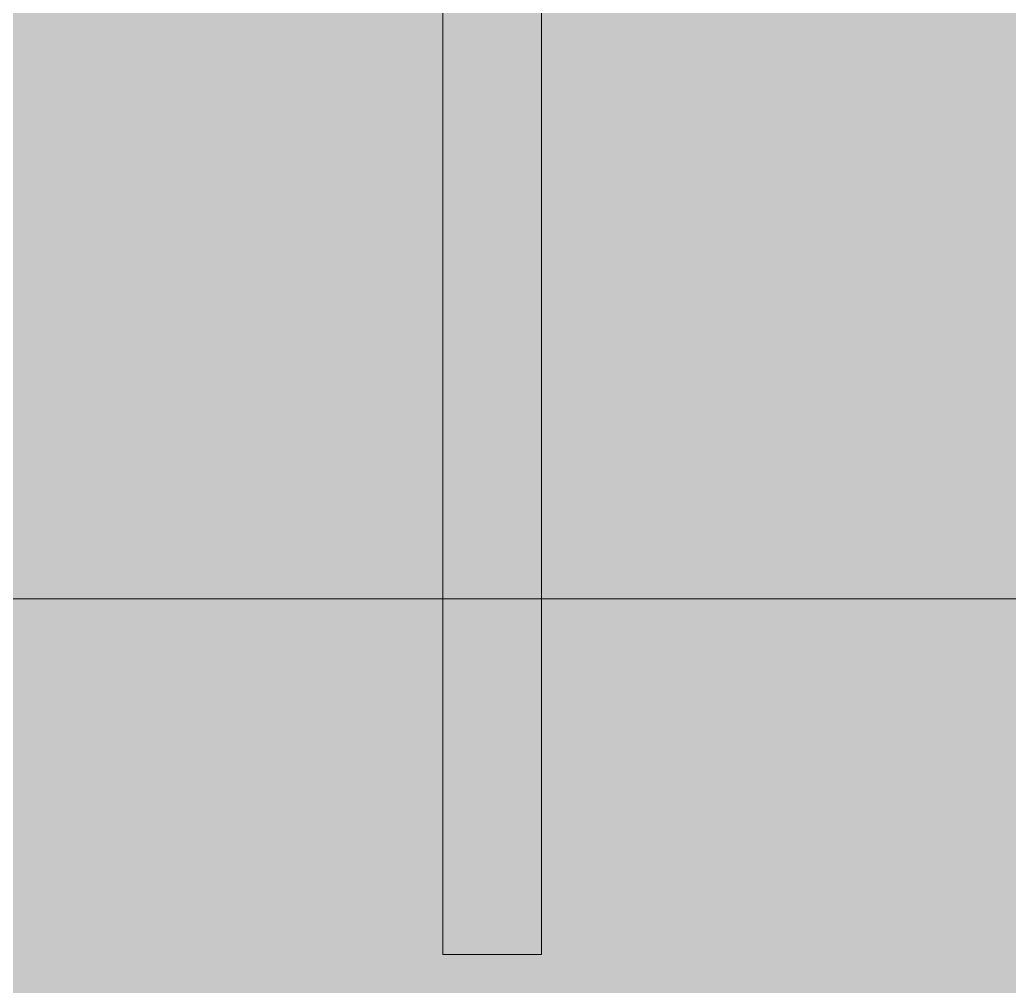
# Model space of a CAD drawing. Header units: millimetres. Extents: x 855 to 55508, y -2517 to 10900.
# Drawn here: x 27914.1 to 28114.7, y 251.5 to 447.4 of the extents above; entities that cross this region are included whole.
import ezdxf

# ---------------------------------------------------------------- set-up
doc = ezdxf.new("R2010")
doc.units = ezdxf.units.MM
doc.layers.add('I-FURN-2', color=7, linetype='Continuous', lineweight=9, true_color=0x929daf)
doc.layers.add('I-FURN-6', color=7, linetype='Continuous', lineweight=9, true_color=0xc0c0c0)
doc.layers.add('I-FURN-5', color=7, linetype='Continuous', lineweight=9, true_color=0x677d9f, transparency=0.7)
doc.layers.add('I-WALL', color=7, linetype='Continuous', lineweight=9)

# ---------------------------------------------------------------- blocks, each defined once
blk = doc.blocks.new('Bed - Small Sizes - 1_118-25585773-Развертка 1_68-2')
at = {"layer": 'I-FURN-5'}
h = blk.add_hatch(color=256, dxfattribs=at)
h.paths.add_polyline_path([(-9081.61, 330), (-8917.63, 330), (-8917.63, 600), (-9176.32, 600), (-9176.32, 348.53), (-9170.88, 330), (-9121.23, 330)])
h.paths.add_polyline_path([(-8490.23, 330), (-8397.66, 330), (-8219.29, 600), (-8517.63, 600), (-8517.63, 330)])
h.paths.add_polyline_path([(-8897.63, 330), (-8737.63, 330), (-8737.63, 600), (-8897.63, 600), (-8897.63, 482.73)])
h.paths.add_polyline_path([(-8717.63, 330), (-8537.63, 330), (-8537.63, 600), (-8717.63, 600), (-8717.63, 482.73)])
h = blk.add_hatch(color=256, dxfattribs=at)
h.paths.add_polyline_path([(-8897.63, 330), (-8897.63, 600), (-8917.63, 600), (-8917.63, 330), (-8901.52, 330)])
h.paths.add_polyline_path([(-8737.63, 330), (-8717.63, 330), (-8717.63, 600), (-8737.63, 600), (-8737.63, 482.73)])
h.paths.add_polyline_path([(-8517.63, 330), (-8517.63, 600), (-8537.63, 600), (-8537.63, 330), (-8521.52, 330)])
blk.add_hatch(color=256, dxfattribs=at).paths.add_polyline_path([(-9024.9, 80), (-8562.81, 80), (-8397.66, 330), (-8517.63, 330), (-8517.63, 257.92), (-8537.63, 257.92), (-8537.63, 330), (-8717.63, 330), (-8717.63, 257.92), (-8737.63, 257.92), (-8737.63, 330), (-8897.63, 330), (-8897.63, 257.92), (-8917.63, 257.92), (-8917.63, 330), (-9170.88, 330), (-9155.96, 279.19), (-9109.23, 103.14), (-9102.69, 80), (-9031.1, 80)])
h = blk.add_hatch(color=256, dxfattribs=at)
h.paths.add_polyline_path([(-8517.63, 257.92), (-8517.63, 330), (-8537.63, 330), (-8537.63, 257.92)])
h.paths.add_polyline_path([(-8737.63, 257.92), (-8717.63, 257.92), (-8717.63, 330), (-8737.63, 330), (-8737.63, 308.51)])
h.paths.add_polyline_path([(-8917.63, 257.92), (-8897.63, 257.92), (-8897.63, 330), (-8917.63, 330), (-8917.63, 279.19)])
at = {"layer": 'I-FURN-2'}
for p, q in [((-7706.32, 330), (-9176.32, 330)), ((-9176.32, 330), (-7706.32, 330))]:
    blk.add_line(p, q, dxfattribs=at)
at = {"layer": 'I-FURN-6'}
for p, q in [((-9176.32, 330), (-7706.32, 330)), ((-7706.32, 330), (-9176.32, 330))]:
    blk.add_line(p, q, dxfattribs=at)

msp = doc.modelspace()

# ---------------------------------------------------------------- linework, layer by layer
at = {"layer": 'I-WALL'}
for p, q in [((27999.9, 257.92), (27999.9, 627.92)), ((28019.9, 627.92), (28019.9, 257.92)), ((28019.9, 257.92), (27999.9, 257.92))]:
    msp.add_line(p, q, dxfattribs=at)

# ---------------------------------------------------------------- block references
at = {"layer": 'I-FURN-2'}
msp.add_blockref('Bed - Small Sizes - 1_118-25585773-Развертка 1_68-2', (36917.52, 0), dxfattribs=at)

doc.saveas('drawing.dxf')
